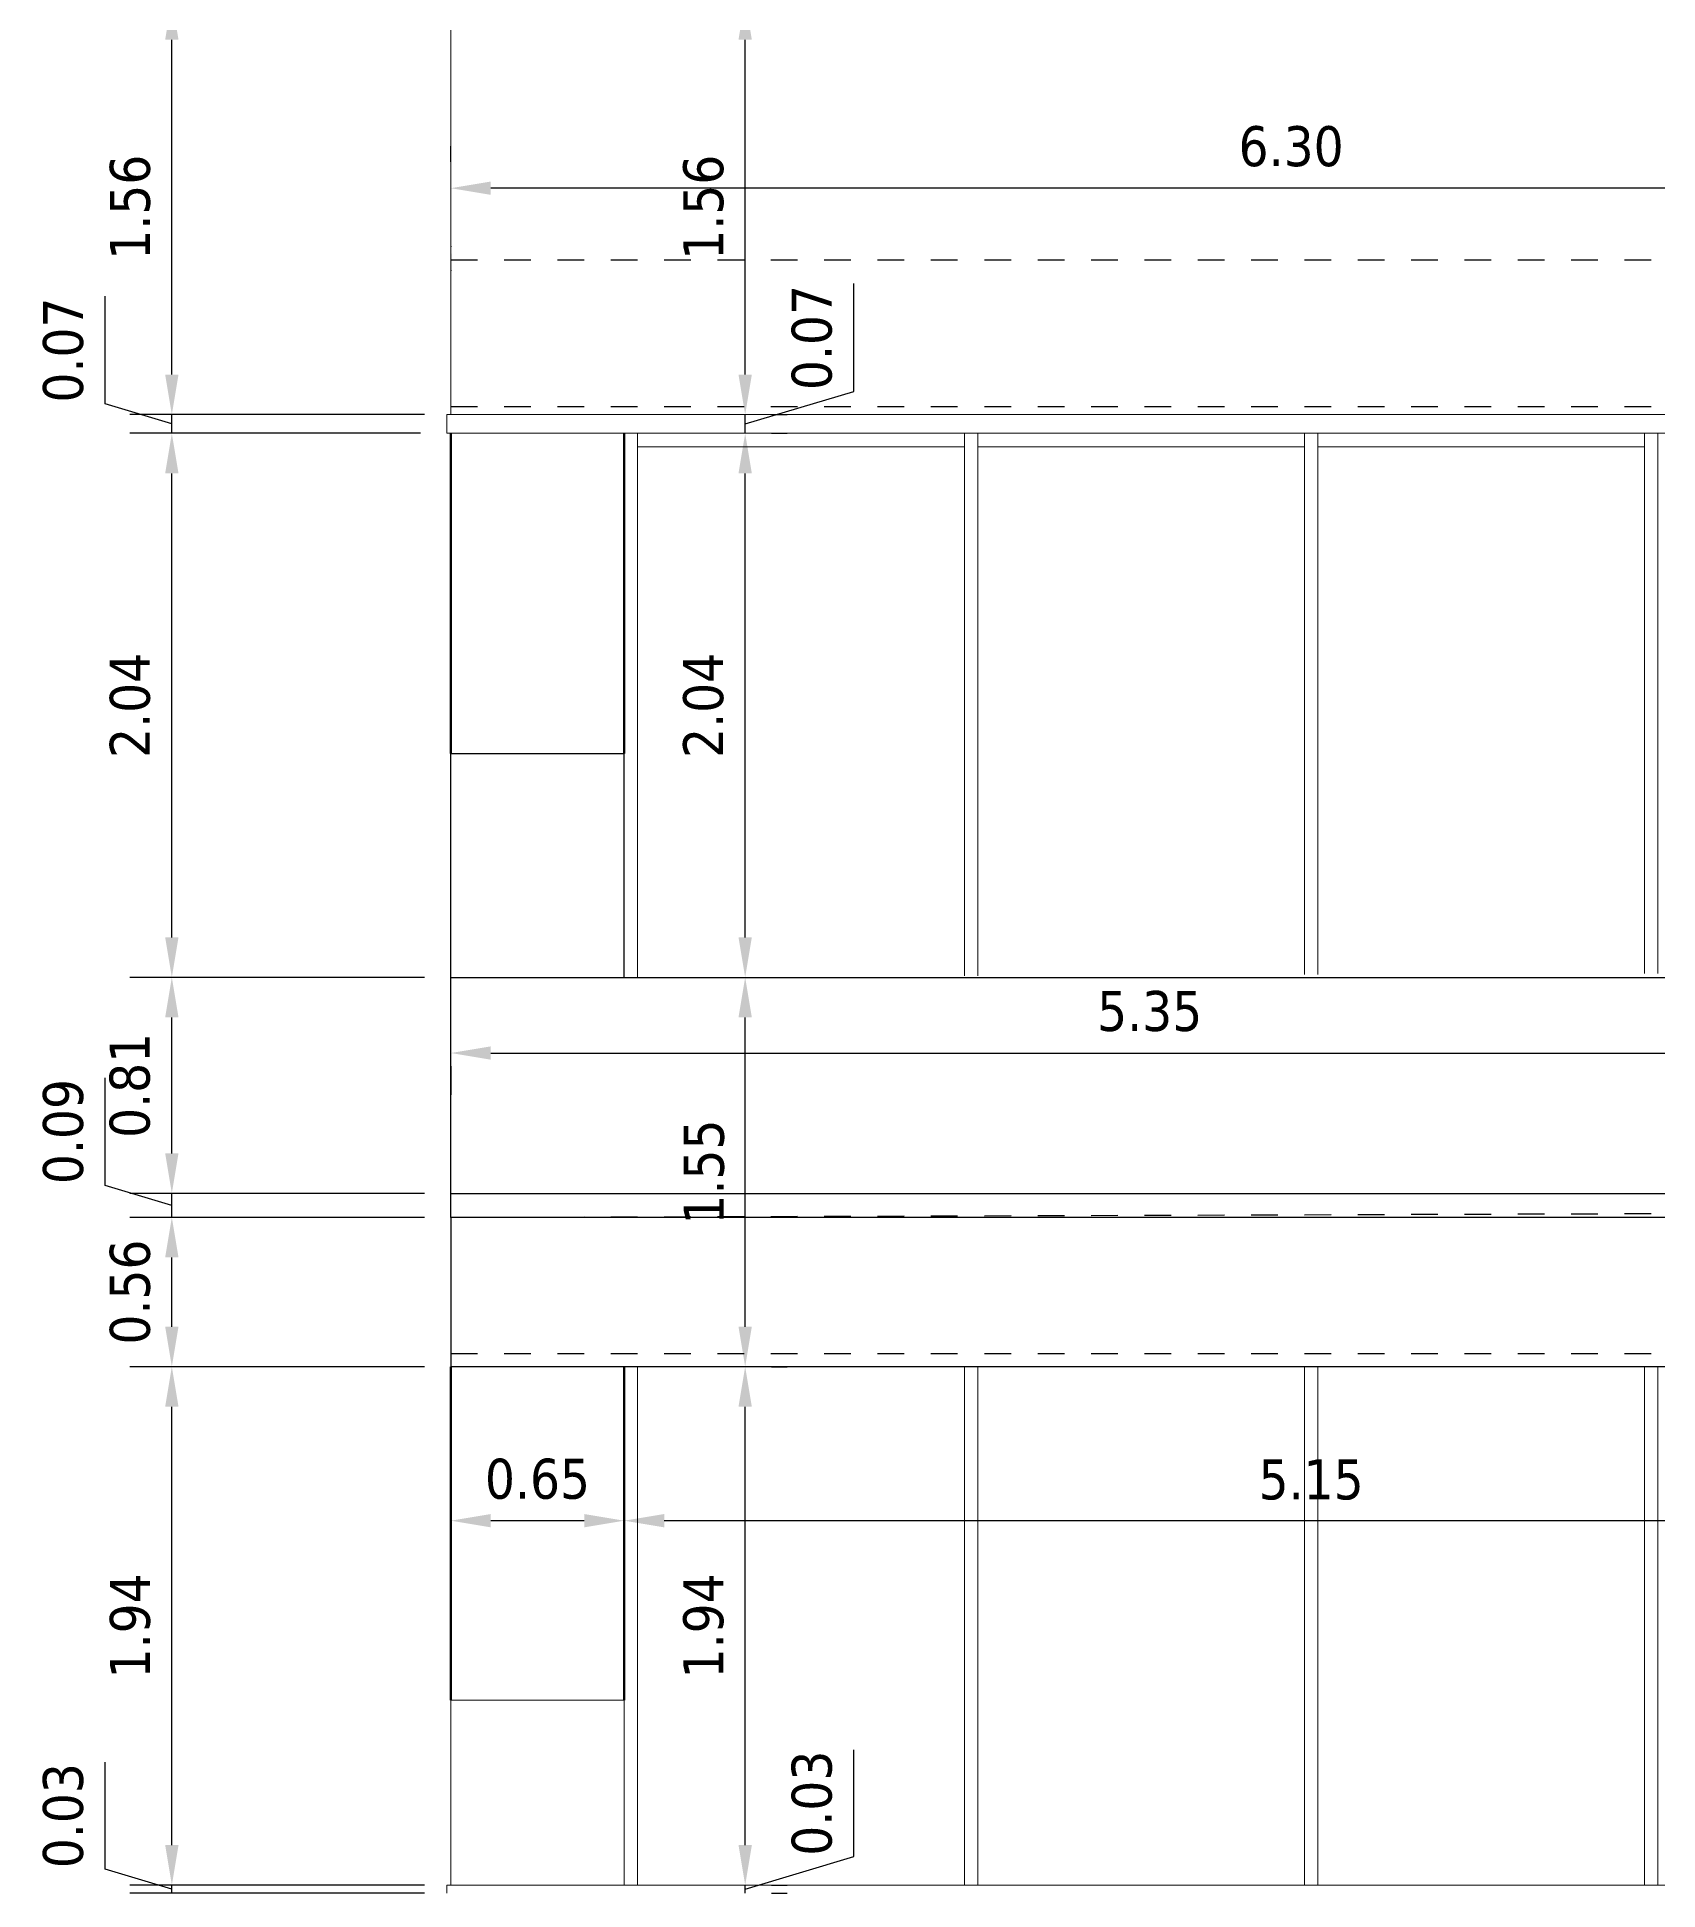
# Model space of a CAD drawing. Header units: millimetres. Extents: x 844 to 2732, y 457 to 943.
# Drawn here: x 2525.75 to 2531.82, y 471.3 to 478.25 of the extents above; entities that cross this region are included whole.
import ezdxf

# ---------------------------------------------------------------- set-up
doc = ezdxf.new("R2010")
doc.units = ezdxf.units.MM
doc.header["$LTSCALE"] = 0.01
doc.linetypes.add('ACAD_ISO03W100', pattern=[30, 12, -18])
doc.layers.add('05-Dim', color=5, linetype='Continuous')
for name, color, linetype, lineweight in [('A-DETL-WIDE', 214, 'Continuous', 50), ('A-GENM', 13, 'Continuous', 9), ('A-GLAZ-CWMG', 6, 'Continuous', 9), ('A-WALL', 3, 'Continuous', 9)]:
    doc.layers.add(name, color=color, linetype=linetype, lineweight=lineweight)
doc.styles.add('Tahoma', font='tahoma.ttf', dxfattribs={"height": 0.15})
doc.dimstyles.new('Diagonal_-_Centre_-_2_5mm_Arial', dxfattribs={"dimscale": 0.2, "dimtxt": 0.15, "dimasz": 0.75, "dimexe": 0.787402, "dimexo": 0.492126, "dimgap": 0.05, "dimtad": 0, "dimrnd": 0.01, "dimzin": 0, "dimdsep": 46, "dimtxsty": 'Tahoma', "dimcen": 0, "dimdle": 0.787402, "dimazin": 0, "dimtfac": 1, "dimtmove": 1, "dimatfit": 3, "dimfxl": 1, "dimtvp": 1, "dimtolj": 1, "dimtzin": 0, "dimarcsym": 1})

# ---------------------------------------------------------------- blocks, each defined once
blk = doc.blocks.new('Rectangular Mullion - 50 x 150mm-513993-South')
at = {"layer": 'A-GLAZ-CWMG'}
for p, q in [((-5.1326, 9.5), (-5.1326, 7.5562)), ((-5.0826, 7.5562), (-5.0826, 9.5))]:
    blk.add_line(p, q, dxfattribs=at)
blk = doc.blocks.new('Rectangular Mullion - 50 x 150mm-513996-South')
at = {"layer": 'A-GLAZ-CWMG'}
blk.add_line((-6.3576, 7.5562), (-6.3576, 9.5), dxfattribs=at)
blk = doc.blocks.new('Rectangular Mullion - 50 x 150mm-V1-South')
at = {"layer": 'A-GLAZ-CWMG'}
for p, q in [((-6.3576, 12.95), (-6.3576, 13)), ((-5.1326, 13), (-5.1326, 12.95)), ((-6.3576, 12.95), (-5.1326, 12.95))]:
    blk.add_line(p, q, dxfattribs=at)
blk = doc.blocks.new('*D985')
at = {"layer": '05-Dim', "color": 0, "lineweight": -2, "transparency": 16777216}
for p, q in [((2526.0031, 471.3796), (2526.0031, 471.7799)), ((2526.2537, 471.3044), (2526.0031, 471.3796)), ((2527.201, 471.3194), (2526.0963, 471.3194)), ((2527.201, 471.2894), (2526.0963, 471.2894)), ((2526.2537, 471.2894), (2526.2537, 471.3194)), ((2526.2537, 471.2894), (2526.2537, 471.3194))]:
    blk.add_line(p, q, dxfattribs=at)
at = {"layer": 'Defpoints', "color": 0, "transparency": 16777216}
for p in [(2526.2537, 471.3194), (2527.2994, 471.3194), (2527.2994, 471.2894)]:
    blk.add_point(p, dxfattribs=at)
at = {"layer": '05-Dim', "color": 0, "transparency": 16777216, "insert": (2525.8469, 471.5798), "char_height": 0.15, "attachment_point": 5, "rotation": 90, "style": 'Tahoma'}
blk.add_mtext('\\A1;0.03', dxfattribs=at)
blk = doc.blocks.new('*D986')
at = {"layer": '05-Dim', "color": 0, "lineweight": -2, "transparency": 16777216}
for p, q in [((2527.201, 473.2633), (2526.0963, 473.2633)), ((2526.2537, 471.4694), (2526.2537, 473.1133)), ((2527.201, 471.3194), (2526.0963, 471.3194))]:
    blk.add_line(p, q, dxfattribs=at)
at = {"layer": '05-Dim', "color": 0, "transparency": 16777216}
for points in [[(2526.2287, 473.1133), (2526.2787, 473.1133), (2526.2537, 473.2633)], [(2526.2287, 471.4694), (2526.2787, 471.4694), (2526.2537, 471.3194)]]:
    blk.add_solid(points, dxfattribs=at)
at = {"layer": 'Defpoints', "color": 0, "transparency": 16777216}
for p in [(2526.2537, 473.2633), (2527.2994, 473.2633), (2527.2994, 471.3194)]:
    blk.add_point(p, dxfattribs=at)
at = {"layer": '05-Dim', "color": 0, "transparency": 16777216, "insert": (2526.0978, 472.2914), "char_height": 0.15, "attachment_point": 5, "rotation": 90, "style": 'Tahoma'}
blk.add_mtext('\\A1;1.94', dxfattribs=at)
blk = doc.blocks.new('*D987')
at = {"layer": '05-Dim', "color": 0, "lineweight": -2, "transparency": 16777216}
for p, q in [((2527.201, 473.8233), (2526.0963, 473.8233)), ((2526.2537, 473.4133), (2526.2537, 473.6733)), ((2527.201, 473.2633), (2526.0963, 473.2633))]:
    blk.add_line(p, q, dxfattribs=at)
at = {"layer": '05-Dim', "color": 0, "transparency": 16777216}
for points in [[(2526.2287, 473.6733), (2526.2787, 473.6733), (2526.2537, 473.8233)], [(2526.2287, 473.4133), (2526.2787, 473.4133), (2526.2537, 473.2633)]]:
    blk.add_solid(points, dxfattribs=at)
at = {"layer": 'Defpoints', "color": 0, "transparency": 16777216}
for p in [(2526.2537, 473.8233), (2527.2994, 473.8233), (2527.2994, 473.2633)]:
    blk.add_point(p, dxfattribs=at)
at = {"layer": '05-Dim', "color": 0, "transparency": 16777216, "insert": (2526.0976, 473.5433), "char_height": 0.15, "attachment_point": 5, "rotation": 90, "style": 'Tahoma'}
blk.add_mtext('\\A1;0.56', dxfattribs=at)
blk = doc.blocks.new('*D988')
at = {"layer": '05-Dim', "color": 0, "lineweight": -2, "transparency": 16777216}
for p, q in [((2526.0032, 473.9434), (2526.0032, 474.3468)), ((2526.2537, 473.8683), (2526.0032, 473.9434)), ((2527.201, 473.9133), (2526.0963, 473.9133)), ((2526.2537, 473.8233), (2526.2537, 473.9133)), ((2526.2537, 473.8233), (2526.2537, 473.9133)), ((2527.201, 473.8233), (2526.0963, 473.8233))]:
    blk.add_line(p, q, dxfattribs=at)
at = {"layer": 'Defpoints', "color": 0, "transparency": 16777216}
for p in [(2526.2537, 473.9133), (2527.2994, 473.9133), (2527.2994, 473.8233)]:
    blk.add_point(p, dxfattribs=at)
at = {"layer": '05-Dim', "color": 0, "transparency": 16777216, "insert": (2525.847, 474.1451), "char_height": 0.15, "attachment_point": 5, "rotation": 90, "style": 'Tahoma'}
blk.add_mtext('\\A1;0.09', dxfattribs=at)
blk = doc.blocks.new('*D989')
at = {"layer": '05-Dim', "color": 0, "lineweight": -2, "transparency": 16777216}
for p, q in [((2527.201, 474.7233), (2526.0963, 474.7233)), ((2526.2537, 474.0633), (2526.2537, 474.5733)), ((2527.201, 473.9133), (2526.0963, 473.9133))]:
    blk.add_line(p, q, dxfattribs=at)
at = {"layer": '05-Dim', "color": 0, "transparency": 16777216}
for points in [[(2526.2287, 474.5733), (2526.2787, 474.5733), (2526.2537, 474.7233)], [(2526.2287, 474.0633), (2526.2787, 474.0633), (2526.2537, 473.9133)]]:
    blk.add_solid(points, dxfattribs=at)
at = {"layer": 'Defpoints', "color": 0, "transparency": 16777216}
for p in [(2526.2537, 474.7233), (2527.2994, 474.7233), (2527.2994, 473.9133)]:
    blk.add_point(p, dxfattribs=at)
at = {"layer": '05-Dim', "color": 0, "transparency": 16777216, "insert": (2526.0969, 474.3183), "char_height": 0.15, "attachment_point": 5, "rotation": 90, "style": 'Tahoma'}
blk.add_mtext('\\A1;0.81', dxfattribs=at)
blk = doc.blocks.new('*D990')
at = {"layer": '05-Dim', "color": 0, "lineweight": -2, "transparency": 16777216}
for p, q in [((2527.1863, 476.7633), (2526.0963, 476.7633)), ((2526.2537, 474.8733), (2526.2537, 476.6133)), ((2527.201, 474.7233), (2526.0963, 474.7233))]:
    blk.add_line(p, q, dxfattribs=at)
at = {"layer": '05-Dim', "color": 0, "transparency": 16777216}
for points in [[(2526.2287, 476.6133), (2526.2787, 476.6133), (2526.2537, 476.7633)], [(2526.2287, 474.8733), (2526.2787, 474.8733), (2526.2537, 474.7233)]]:
    blk.add_solid(points, dxfattribs=at)
at = {"layer": 'Defpoints', "color": 0, "transparency": 16777216}
for p in [(2526.2537, 476.7633), (2527.2847, 476.7633), (2527.2994, 474.7233)]:
    blk.add_point(p, dxfattribs=at)
at = {"layer": '05-Dim', "color": 0, "transparency": 16777216, "insert": (2526.0975, 475.7433), "char_height": 0.15, "attachment_point": 5, "rotation": 90, "style": 'Tahoma'}
blk.add_mtext('\\A1;2.04', dxfattribs=at)
blk = doc.blocks.new('*D991')
at = {"layer": '05-Dim', "color": 0, "lineweight": -2, "transparency": 16777216}
for p, q in [((2526.0032, 476.8734), (2526.0032, 477.2779)), ((2526.2537, 476.7983), (2526.0032, 476.8734)), ((2527.201, 476.8333), (2526.0963, 476.8333)), ((2526.2537, 476.7633), (2526.2537, 476.8333)), ((2526.2537, 476.7633), (2526.2537, 476.8333)), ((2527.1863, 476.7633), (2526.0963, 476.7633))]:
    blk.add_line(p, q, dxfattribs=at)
at = {"layer": 'Defpoints', "color": 0, "transparency": 16777216}
for p in [(2526.2537, 476.8333), (2527.2994, 476.8333), (2527.2847, 476.7633)]:
    blk.add_point(p, dxfattribs=at)
at = {"layer": '05-Dim', "color": 0, "transparency": 16777216, "insert": (2525.847, 477.0757), "char_height": 0.15, "attachment_point": 5, "rotation": 90, "style": 'Tahoma'}
blk.add_mtext('\\A1;0.07', dxfattribs=at)
blk = doc.blocks.new('*D992')
at = {"layer": '05-Dim', "color": 0, "lineweight": -2, "transparency": 16777216}
for p, q in [((2527.201, 478.3894), (2526.0963, 478.3894)), ((2526.2537, 476.9833), (2526.2537, 478.2394)), ((2527.201, 476.8333), (2526.0963, 476.8333))]:
    blk.add_line(p, q, dxfattribs=at)
at = {"layer": '05-Dim', "color": 0, "transparency": 16777216}
for points in [[(2526.2287, 478.2394), (2526.2787, 478.2394), (2526.2537, 478.3894)], [(2526.2287, 476.9833), (2526.2787, 476.9833), (2526.2537, 476.8333)]]:
    blk.add_solid(points, dxfattribs=at)
at = {"layer": 'Defpoints', "color": 0, "transparency": 16777216}
for p in [(2526.2537, 478.3894), (2527.2994, 478.3894), (2527.2994, 476.8333)]:
    blk.add_point(p, dxfattribs=at)
at = {"layer": '05-Dim', "color": 0, "transparency": 16777216, "insert": (2526.0978, 477.6114), "char_height": 0.15, "attachment_point": 5, "rotation": 90, "style": 'Tahoma'}
blk.add_mtext('\\A1;1.56', dxfattribs=at)
blk = doc.blocks.new('*D928')
at = {"layer": '05-Dim', "color": 0, "lineweight": -2, "transparency": 16777216}
for p, q in [((2527.4494, 474.4396), (2532.4807, 474.4396)), ((2527.2994, 474.3905), (2527.2994, 474.2822)), ((2532.6307, 474.3905), (2532.6307, 474.2822))]:
    blk.add_line(p, q, dxfattribs=at)
at = {"layer": '05-Dim', "color": 0, "transparency": 16777216}
for points in [[(2527.4494, 474.4646), (2527.4494, 474.4146), (2527.2994, 474.4396)], [(2532.4807, 474.4646), (2532.4807, 474.4146), (2532.6307, 474.4396)]]:
    blk.add_solid(points, dxfattribs=at)
at = {"layer": 'Defpoints', "color": 0, "transparency": 16777216}
for p in [(2527.2994, 474.489), (2532.6307, 474.489), (2532.6307, 474.4396)]:
    blk.add_point(p, dxfattribs=at)
at = {"layer": '05-Dim', "color": 0, "transparency": 16777216, "insert": (2529.9192, 474.5959), "char_height": 0.15, "attachment_point": 5, "style": 'Tahoma'}
blk.add_mtext('\\A1;5.35', dxfattribs=at)
blk = doc.blocks.new('*D942')
at = {"layer": '05-Dim', "color": 0, "lineweight": -2, "transparency": 16777216}
for p, q in [((2527.2994, 477.7809), (2527.2994, 477.84)), ((2533.5994, 477.7809), (2533.5994, 477.84)), ((2533.4494, 477.6825), (2527.4494, 477.6825))]:
    blk.add_line(p, q, dxfattribs=at)
at = {"layer": '05-Dim', "color": 0, "transparency": 16777216}
for points in [[(2527.4494, 477.7075), (2527.4494, 477.6575), (2527.2994, 477.6825)], [(2533.4494, 477.7075), (2533.4494, 477.6575), (2533.5994, 477.6825)]]:
    blk.add_solid(points, dxfattribs=at)
at = {"layer": 'Defpoints', "color": 0, "transparency": 16777216}
for p in [(2527.2994, 477.6825), (2527.2994, 477.6825), (2533.5994, 477.6825)]:
    blk.add_point(p, dxfattribs=at)
at = {"layer": '05-Dim', "color": 0, "transparency": 16777216, "insert": (2530.4494, 477.8387), "char_height": 0.15, "attachment_point": 5, "style": 'Tahoma'}
blk.add_mtext('\\A1;6.30', dxfattribs=at)
blk = doc.blocks.new('*D1050')
at = {"layer": '05-Dim', "color": 0, "lineweight": -2, "transparency": 16777216}
for p, q in [((2527.9494, 472.7842), (2527.9494, 472.8433)), ((2533.0994, 472.7842), (2533.0994, 472.8433)), ((2532.9494, 472.6858), (2528.0994, 472.6858))]:
    blk.add_line(p, q, dxfattribs=at)
at = {"layer": '05-Dim', "color": 0, "transparency": 16777216}
for points in [[(2528.0994, 472.7108), (2528.0994, 472.6608), (2527.9494, 472.6858)], [(2532.9494, 472.7108), (2532.9494, 472.6608), (2533.0994, 472.6858)]]:
    blk.add_solid(points, dxfattribs=at)
at = {"layer": 'Defpoints', "color": 0, "transparency": 16777216}
for p in [(2527.9494, 472.6858), (2527.9494, 472.6858), (2533.0994, 472.6858)]:
    blk.add_point(p, dxfattribs=at)
at = {"layer": '05-Dim', "color": 0, "transparency": 16777216, "insert": (2530.5244, 472.8394), "char_height": 0.15, "attachment_point": 5, "style": 'Tahoma'}
blk.add_mtext('\\A1;5.15', dxfattribs=at)
blk = doc.blocks.new('*D1051')
at = {"layer": '05-Dim', "color": 0, "lineweight": -2, "transparency": 16777216}
for p, q in [((2527.2994, 472.7842), (2527.2994, 472.8433)), ((2527.9494, 472.7842), (2527.9494, 472.8433)), ((2527.7994, 472.6858), (2527.4494, 472.6858))]:
    blk.add_line(p, q, dxfattribs=at)
at = {"layer": '05-Dim', "color": 0, "transparency": 16777216}
for points in [[(2527.4494, 472.7108), (2527.4494, 472.6608), (2527.2994, 472.6858)], [(2527.7994, 472.7108), (2527.7994, 472.6608), (2527.9494, 472.6858)]]:
    blk.add_solid(points, dxfattribs=at)
at = {"layer": 'Defpoints', "color": 0, "transparency": 16777216}
for p in [(2527.2994, 472.6858), (2527.2994, 472.6858), (2527.9494, 472.6858)]:
    blk.add_point(p, dxfattribs=at)
at = {"layer": '05-Dim', "color": 0, "transparency": 16777216, "insert": (2527.6244, 472.8419), "char_height": 0.15, "attachment_point": 5, "style": 'Tahoma'}
blk.add_mtext('\\A1;0.65', dxfattribs=at)
blk = doc.blocks.new('*D1059')
at = {"layer": '05-Dim', "color": 0, "lineweight": -2, "transparency": 16777216}
for p, q in [((2528.8098, 471.4265), (2528.8098, 471.8268)), ((2528.4029, 471.3044), (2528.8098, 471.4265)), ((2528.4029, 471.2894), (2528.4029, 471.3194)), ((2528.4029, 471.2894), (2528.4029, 471.3194)), ((2528.5013, 471.3194), (2528.5604, 471.3194)), ((2528.5013, 471.2894), (2528.5604, 471.2894))]:
    blk.add_line(p, q, dxfattribs=at)
at = {"layer": 'Defpoints', "color": 0, "transparency": 16777216}
for p in [(2528.4029, 471.3194), (2528.4029, 471.3194), (2528.4029, 471.2894)]:
    blk.add_point(p, dxfattribs=at)
at = {"layer": '05-Dim', "color": 0, "transparency": 16777216, "insert": (2528.6535, 471.6266), "char_height": 0.15, "attachment_point": 5, "rotation": 90, "style": 'Tahoma'}
blk.add_mtext('\\A1;0.03', dxfattribs=at)
blk = doc.blocks.new('*D1060')
at = {"layer": '05-Dim', "color": 0, "lineweight": -2, "transparency": 16777216}
for p, q in [((2528.5013, 473.2633), (2528.5604, 473.2633)), ((2528.4029, 471.4694), (2528.4029, 473.1133)), ((2528.5013, 471.3194), (2528.5604, 471.3194))]:
    blk.add_line(p, q, dxfattribs=at)
at = {"layer": '05-Dim', "color": 0, "transparency": 16777216}
for points in [[(2528.3779, 473.1133), (2528.4279, 473.1133), (2528.4029, 473.2633)], [(2528.3779, 471.4694), (2528.4279, 471.4694), (2528.4029, 471.3194)]]:
    blk.add_solid(points, dxfattribs=at)
at = {"layer": 'Defpoints', "color": 0, "transparency": 16777216}
for p in [(2528.4029, 473.2633), (2528.4029, 473.2633), (2528.4029, 471.3194)]:
    blk.add_point(p, dxfattribs=at)
at = {"layer": '05-Dim', "color": 0, "transparency": 16777216, "insert": (2528.247, 472.2914), "char_height": 0.15, "attachment_point": 5, "rotation": 90, "style": 'Tahoma'}
blk.add_mtext('\\A1;1.94', dxfattribs=at)
blk = doc.blocks.new('*D1061')
at = {"layer": '05-Dim', "color": 0, "lineweight": -2, "transparency": 16777216}
for p, q in [((2528.5013, 474.7233), (2528.5604, 474.7233)), ((2528.4029, 473.4133), (2528.4029, 474.5733)), ((2528.5013, 473.2633), (2528.5604, 473.2633))]:
    blk.add_line(p, q, dxfattribs=at)
at = {"layer": '05-Dim', "color": 0, "transparency": 16777216}
for points in [[(2528.3779, 474.5733), (2528.4279, 474.5733), (2528.4029, 474.7233)], [(2528.3779, 473.4133), (2528.4279, 473.4133), (2528.4029, 473.2633)]]:
    blk.add_solid(points, dxfattribs=at)
at = {"layer": 'Defpoints', "color": 0, "transparency": 16777216}
for p in [(2528.4029, 474.7233), (2528.4029, 474.7233), (2528.4029, 473.2633)]:
    blk.add_point(p, dxfattribs=at)
at = {"layer": '05-Dim', "color": 0, "transparency": 16777216, "insert": (2528.2493, 473.9933), "char_height": 0.15, "attachment_point": 5, "rotation": 90, "style": 'Tahoma'}
blk.add_mtext('\\A1;1.55', dxfattribs=at)
blk = doc.blocks.new('*D1062')
at = {"layer": '05-Dim', "color": 0, "lineweight": -2, "transparency": 16777216}
for p, q in [((2528.5013, 476.7633), (2528.5604, 476.7633)), ((2528.4029, 474.8733), (2528.4029, 476.6133)), ((2528.5013, 474.7233), (2528.5604, 474.7233))]:
    blk.add_line(p, q, dxfattribs=at)
at = {"layer": '05-Dim', "color": 0, "transparency": 16777216}
for points in [[(2528.3779, 476.6133), (2528.4279, 476.6133), (2528.4029, 476.7633)], [(2528.3779, 474.8733), (2528.4279, 474.8733), (2528.4029, 474.7233)]]:
    blk.add_solid(points, dxfattribs=at)
at = {"layer": 'Defpoints', "color": 0, "transparency": 16777216}
for p in [(2528.4029, 476.7633), (2528.4029, 476.7633), (2528.4029, 474.7233)]:
    blk.add_point(p, dxfattribs=at)
at = {"layer": '05-Dim', "color": 0, "transparency": 16777216, "insert": (2528.2467, 475.7433), "char_height": 0.15, "attachment_point": 5, "rotation": 90, "style": 'Tahoma'}
blk.add_mtext('\\A1;2.04', dxfattribs=at)
blk = doc.blocks.new('*D1063')
at = {"layer": '05-Dim', "color": 0, "lineweight": -2, "transparency": 16777216}
for p, q in [((2528.8096, 476.9203), (2528.8096, 477.3248)), ((2528.4029, 476.7983), (2528.8096, 476.9203)), ((2528.4029, 476.7633), (2528.4029, 476.8333)), ((2528.4029, 476.7633), (2528.4029, 476.8333)), ((2528.5013, 476.8333), (2528.5604, 476.8333)), ((2528.5013, 476.7633), (2528.5604, 476.7633))]:
    blk.add_line(p, q, dxfattribs=at)
at = {"layer": 'Defpoints', "color": 0, "transparency": 16777216}
for p in [(2528.4029, 476.8333), (2528.4029, 476.8333), (2528.4029, 476.7633)]:
    blk.add_point(p, dxfattribs=at)
at = {"layer": '05-Dim', "color": 0, "transparency": 16777216, "insert": (2528.6535, 477.1225), "char_height": 0.15, "attachment_point": 5, "rotation": 90, "style": 'Tahoma'}
blk.add_mtext('\\A1;0.07', dxfattribs=at)
blk = doc.blocks.new('*D1064')
at = {"layer": '05-Dim', "color": 0, "lineweight": -2, "transparency": 16777216}
for p, q in [((2528.5013, 478.3894), (2528.5604, 478.3894)), ((2528.4029, 476.9833), (2528.4029, 478.2394)), ((2528.5013, 476.8333), (2528.5604, 476.8333))]:
    blk.add_line(p, q, dxfattribs=at)
at = {"layer": '05-Dim', "color": 0, "transparency": 16777216}
for points in [[(2528.3779, 478.2394), (2528.4279, 478.2394), (2528.4029, 478.3894)], [(2528.3779, 476.9833), (2528.4279, 476.9833), (2528.4029, 476.8333)]]:
    blk.add_solid(points, dxfattribs=at)
at = {"layer": 'Defpoints', "color": 0, "transparency": 16777216}
for p in [(2528.4029, 478.3894), (2528.4029, 478.3894), (2528.4029, 476.8333)]:
    blk.add_point(p, dxfattribs=at)
at = {"layer": '05-Dim', "color": 0, "transparency": 16777216, "insert": (2528.247, 477.6114), "char_height": 0.15, "attachment_point": 5, "rotation": 90, "style": 'Tahoma'}
blk.add_mtext('\\A1;1.56', dxfattribs=at)

msp = doc.modelspace()

# ---------------------------------------------------------------- hatches: boundary and pattern name
at = {"layer": 'A-GENM'}
msp.add_hatch(color=2, dxfattribs=at).paths.add_polyline_path([(2527.3004, 477.3733), (2527.3022, 477.3733), (2527.3019, 477.4633), (2527.2994, 477.4633), (2527.2994, 477.3733)])

# ---------------------------------------------------------------- linework, layer by layer
at = {"layer": '05-Dim', "color": 5, "linetype": 'ACAD_ISO03W100', "ltscale": 0.5}
for p, q in [((2527.2994, 477.4133), (2539.9599, 477.4133)), ((2527.2994, 476.8633), (2537.7994, 476.8633)), ((2527.2994, 473.8233), (2539.9599, 473.8633)), ((2527.2994, 473.3133), (2537.7994, 473.3133))]:
    msp.add_line(p, q, dxfattribs=at)
at = {"layer": '05-Dim', "color": 4, "ltscale": 0.5}
for p, q in [((2527.2994, 475.5633), (2527.9494, 475.5633)), ((2527.2994, 473.9133), (2527.2994, 475.5633)), ((2527.9494, 474.7253), (2527.9494, 475.5633)), ((2527.2994, 474.7233), (2532.6307, 474.7233)), ((2527.2994, 473.9133), (2532.6307, 473.9133)), ((2527.2994, 473.8233), (2527.2994, 473.9133))]:
    msp.add_line(p, q, dxfattribs=at)
at = {"layer": '05-Dim', "color": 3, "ltscale": 0.5}
for p, q in [((2532.6307, 473.8233), (2527.2994, 473.8233)), ((2527.2994, 473.8233), (2527.2994, 473.2633)), ((2532.6157, 473.2633), (2527.2994, 473.2633))]:
    msp.add_line(p, q, dxfattribs=at)
at = {"layer": 'A-DETL-WIDE', "color": 5}
for p, q in [((2527.2994, 475.5633), (2527.2994, 476.7633)), ((2527.2994, 475.5633), (2527.2994, 476.7633)), ((2527.9494, 475.5633), (2527.9494, 476.7633)), ((2527.2994, 472.0133), (2527.2994, 473.2633)), ((2527.9494, 472.0133), (2527.9494, 473.2633))]:
    msp.add_line(p, q, dxfattribs=at)
at = {"layer": 'A-GENM', "color": 2}
for p, q in [((2527.2994, 477.4633), (2527.2994, 478.3894)), ((2527.2994, 478.3894), (2527.2994, 476.8333)), ((2527.2994, 477.4633), (2527.2994, 478.3894)), ((2527.2994, 477.4633), (2527.2994, 477.3733)), ((2527.302, 477.4633), (2527.2994, 477.4633)), ((2527.2994, 477.3733), (2527.302, 477.3733)), ((2527.2994, 477.3733), (2527.2994, 476.8333)), ((2527.2994, 476.8333), (2527.2994, 477.3733)), ((2527.6994, 476.8333), (2527.2847, 476.8333)), ((2527.2847, 476.8333), (2527.2847, 476.7633)), ((2527.6994, 476.8333), (2533.5994, 476.8333)), ((2527.2847, 476.7633), (2527.6994, 476.7633)), ((2533.5994, 476.7633), (2527.6994, 476.7633)), ((2527.2847, 471.3194), (2527.2847, 471.2894)), ((2527.6994, 471.3194), (2537.3994, 471.3194))]:
    msp.add_line(p, q, dxfattribs=at)
at = {"layer": 'A-GLAZ-CWMG', "color": 6}
for p, q in [((2527.9994, 474.7255), (2527.9994, 476.7633)), ((2529.2244, 476.7633), (2529.2244, 474.7294)), ((2529.2744, 474.7295), (2529.2744, 476.7633)), ((2530.4994, 476.7633), (2530.4994, 474.7334)), ((2530.5494, 474.7335), (2530.5494, 476.7633)), ((2531.7744, 476.7633), (2531.7744, 474.7374)), ((2531.8244, 474.7376), (2531.8244, 476.7633))]:
    msp.add_line(p, q, dxfattribs=at)
at = {"layer": 'A-WALL', "color": 4}
for p, q in [((2527.2994, 472.0133), (2527.9494, 472.0133)), ((2527.2994, 471.3194), (2527.2994, 472.0133)), ((2527.9494, 471.3194), (2527.9494, 472.0133)), ((2527.6994, 471.3194), (2527.2847, 471.3194))]:
    msp.add_line(p, q, dxfattribs=at)

# ---------------------------------------------------------------- block references
at = {"layer": 'A-GLAZ-CWMG', "color": 6}
for p in [(2534.357, 463.7633), (2535.632, 463.7633), (2536.907, 463.7633)]:
    msp.add_blockref('Rectangular Mullion - 50 x 150mm-V1-South', p, dxfattribs=at)
at = {"layer": 'A-GLAZ-CWMG'}
for name, p in [('Rectangular Mullion - 50 x 150mm-513996-South', (2534.357, 463.7633)), ('Rectangular Mullion - 50 x 150mm-513993-South', (2534.357, 463.7633)), ('Rectangular Mullion - 50 x 150mm-513993-South', (2535.632, 463.7633)), ('Rectangular Mullion - 50 x 150mm-513993-South', (2536.907, 463.7633))]:
    msp.add_blockref(name, p, dxfattribs=at)

# ---------------------------------------------------------------- dimensions: what is measured, and where the dimension line sits
at = {"layer": '05-Dim', "color": 6}
for base, p1, p2, picture, middle in [((2526.2537, 478.3894), (2527.2994, 476.8333), (2527.2994, 478.3894), '*D992', (2526.0978, 477.6114)), ((2528.4029, 478.3894), (2528.4029, 476.8333), (2528.4029, 478.3894), '*D1064', (2528.247, 477.6114)), ((2526.2537, 476.8333), (2527.2847, 476.7633), (2527.2994, 476.8333), '*D991', (2525.847, 476.8834)), ((2528.4029, 476.8333), (2528.4029, 476.7633), (2528.4029, 476.8333), '*D1063', (2528.6535, 476.9303)), ((2526.2537, 476.7633), (2527.2994, 474.7233), (2527.2847, 476.7633), '*D990', (2526.0975, 475.7433)), ((2528.4029, 476.7633), (2528.4029, 474.7233), (2528.4029, 476.7633), '*D1062', (2528.2467, 475.7433)), ((2526.2537, 474.7233), (2527.2994, 473.9133), (2527.2994, 474.7233), '*D989', (2526.0969, 474.3183)), ((2526.2537, 473.9133), (2527.2994, 473.8233), (2527.2994, 473.9133), '*D988', (2525.847, 473.9534)), ((2526.2537, 473.8233), (2527.2994, 473.2633), (2527.2994, 473.8233), '*D987', (2526.0976, 473.5433)), ((2526.2537, 473.2633), (2527.2994, 471.3194), (2527.2994, 473.2633), '*D986', (2526.0978, 472.2914)), ((2528.4029, 473.2633), (2528.4029, 471.3194), (2528.4029, 473.2633), '*D1060', (2528.247, 472.2914)), ((2526.2537, 471.3194), (2527.2994, 471.2894), (2527.2994, 471.3194), '*D985', (2525.8469, 471.3896)), ((2528.4029, 471.3194), (2528.4029, 471.2894), (2528.4029, 471.3194), '*D1059', (2528.6535, 471.4365))]:
    dim = msp.add_linear_dim(base=base, p1=p1, p2=p2, angle=90, dimstyle='Diagonal_-_Centre_-_2_5mm_Arial', override={"dimpost": '<>'}, dxfattribs=at)
    dim.commit()
    dim.dimension.update_dxf_attribs({"geometry": picture, "text_midpoint": middle})
for base, p1, p2, picture, middle in [((2527.2994, 477.6825), (2533.5994, 477.6825), (2527.2994, 477.6825), '*D942', (2530.4494, 477.8387)), ((2527.2994, 472.6858), (2527.9494, 472.6858), (2527.2994, 472.6858), '*D1051', (2527.6244, 472.8419)), ((2527.9494, 472.6858), (2533.0994, 472.6858), (2527.9494, 472.6858), '*D1050', (2530.5244, 472.8394))]:
    dim = msp.add_linear_dim(base=base, p1=p1, p2=p2, dimstyle='Diagonal_-_Centre_-_2_5mm_Arial', override={"dimpost": '<>'}, dxfattribs=at)
    dim.commit()
    dim.dimension.update_dxf_attribs({"geometry": picture, "text_midpoint": middle})
dim = msp.add_linear_dim(base=(2532.6307, 474.4396), p1=(2527.2994, 474.489), p2=(2532.6307, 474.489), text='5.35', dimstyle='Diagonal_-_Centre_-_2_5mm_Arial', override={"dimpost": '<>'}, dxfattribs=at)
dim.commit()
dim.dimension.update_dxf_attribs({"geometry": '*D928', "text_midpoint": (2529.9192, 474.4396), "dimtype": 160})
dim = msp.add_linear_dim(base=(2528.4029, 474.7233), p1=(2528.4029, 473.2633), p2=(2528.4029, 474.7233), angle=90, text='1.55', dimstyle='Diagonal_-_Centre_-_2_5mm_Arial', override={"dimpost": '<>'}, dxfattribs=at)
dim.commit()
dim.dimension.update_dxf_attribs({"geometry": '*D1061', "text_midpoint": (2528.2493, 473.9933)})

doc.saveas('drawing.dxf')
